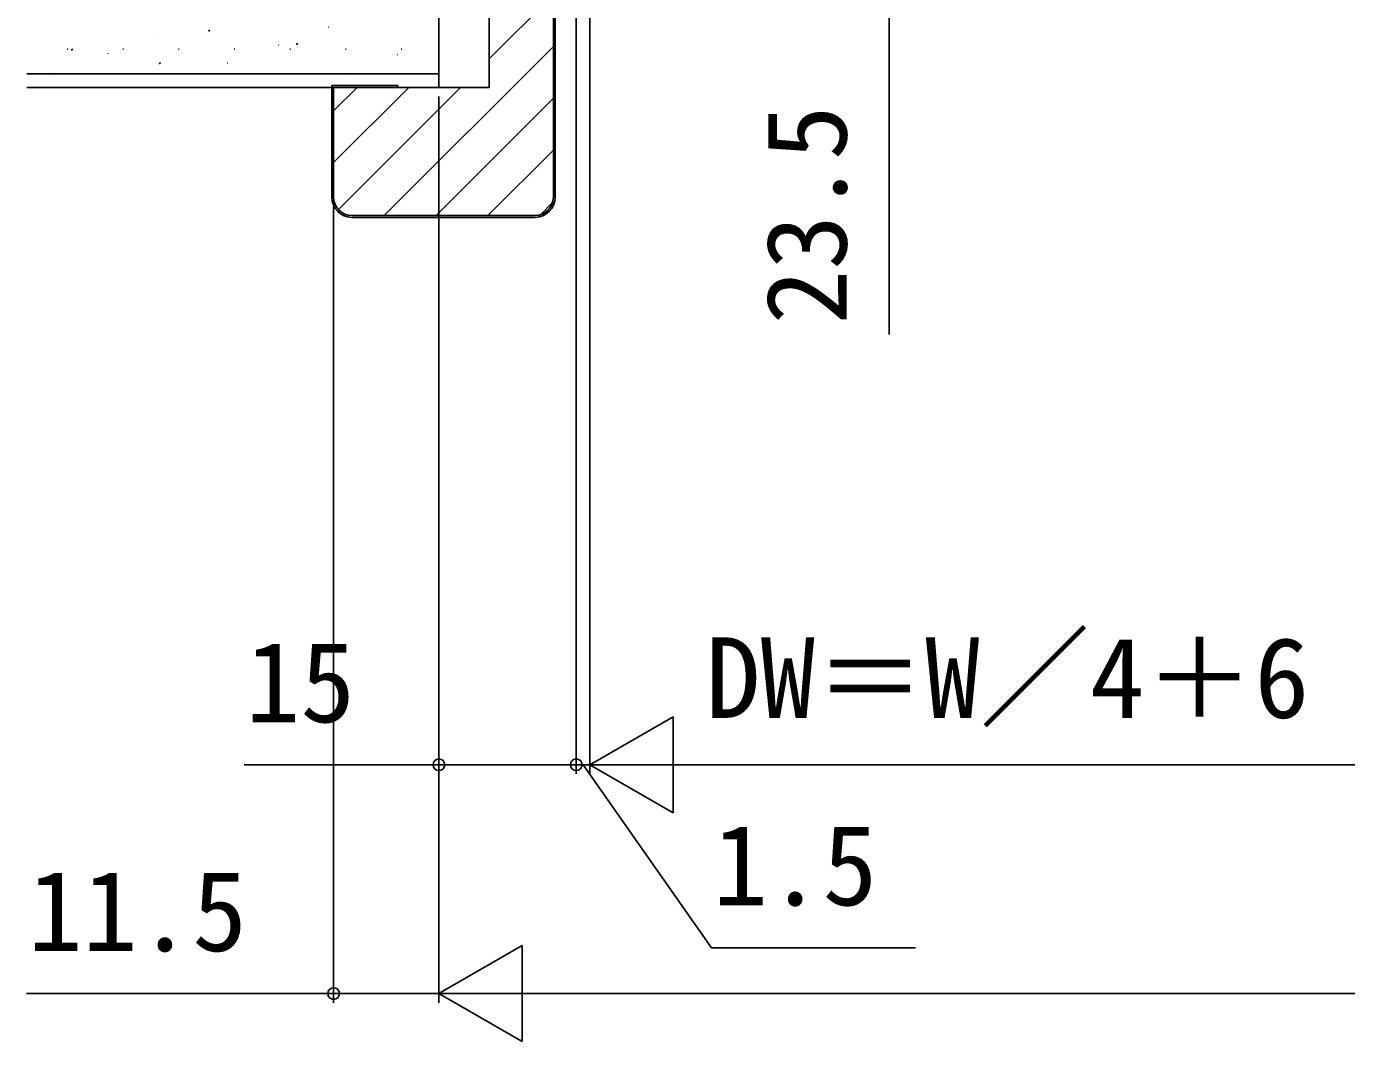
# Model space of a CAD drawing. Units: millimetres, scale not verified. Extents: x -525 to 525, y -783 to 779.
# Drawn here: x -310.1 to -165.9, y -498.1 to -387.2 of the extents above; entities that cross this region are included whole.
import ezdxf
from ezdxf.enums import TextEntityAlignment as Align

# ---------------------------------------------------------------- set-up
doc = ezdxf.new("R2010")
doc.units = ezdxf.units.MM
doc.header["$LTSCALE"] = 4
for name, color, linetype in [('0-8_YKK_D', 6, 'Continuous'), ('0-A_YSS_K', 3, 'Continuous'), ('0-B_YSS_KE', 3, 'Continuous')]:
    doc.layers.add(name, color=color, linetype=linetype)
doc.styles.add('ＭＳ ゴシック', font='')
doc.styles.get('ＭＳ ゴシック').set_extended_font_data('MS Gothic')

msp = doc.modelspace()

# ---------------------------------------------------------------- linework, layer by layer
at = {"layer": '0-8_YKK_D'}
for p, q in [((-248.501, -361.838), (-248.501, -468.837)), ((-248.501, -361.838), (-248.501, -468.837)), ((-250.001, -366.838), (-250.001, -468.837)), ((-250.001, -366.838), (-250.001, -468.837)), ((-265.001, -394.837), (-265.001, -493.837)), ((-265.001, -394.838), (-265.001, -493.837)), ((-276.501, -406.837), (-276.501, -493.837)), ((-265.001, -414.837), (-265.001, -468.837)), ((-248.501, -467.837), (-239.408, -462.587)), ((-239.408, -473.087), (-239.408, -462.587)), ((-250.001, -467.837), (-252.551, -467.837)), ((-248.501, -467.837), (-250.001, -467.837)), ((-248.501, -467.837), (-250.001, -467.837)), ((-248.501, -467.837), (-245.951, -467.837)), ((-248.501, -467.837), (-239.408, -473.087)), ((-248.501, -467.837), (-230.314, -467.837)), ((-126.501, -467.837), (-238.001, -467.837)), ((-265.001, -492.837), (-255.908, -487.587)), ((-255.908, -498.087), (-255.908, -487.587)), ((-265.001, -492.837), (-255.908, -498.087)), ((-265.001, -492.837), (-246.814, -492.837)), ((-254.501, -492.837), (231.499, -492.837))]:
    msp.add_line(p, q, dxfattribs=at)
for points in [[(-215.838, -362.838), (-215.838, -386.338), (-215.838, -420.842)], [(-250.001, -467.837), (-265.001, -467.837), (-286.278, -467.837)], [(-249.251, -467.837), (-235.229, -487.837), (-212.957, -487.837)], [(-265.001, -492.837), (-276.501, -492.837), (-310.051, -492.837)]]:
    msp.add_lwpolyline(points, dxfattribs=at)
for centre in [(-265.001, -467.837), (-250.001, -467.837), (-250.001, -467.837), (-276.501, -492.837)]:
    msp.add_circle(centre, 0.637, dxfattribs=at)
at = {"layer": '0-A_YSS_K'}
for p, q in [((-259.501, -390.711), (-252.501, -383.711)), ((-290.181, -387.683), (-290.014, -387.572)), ((-277.053, -387.264), (-277.034, -387.258)), ((-295.557, -388.135), (-295.539, -388.129)), ((-282.539, -389.207), (-282.52, -389.201)), ((-280.576, -389.16), (-280.409, -389.05)), ((-305.616, -389.659), (-305.516, -389.659)), ((-305.165, -389.765), (-304.998, -389.654)), ((-301.138, -390.112), (-301.119, -390.105)), ((-299.536, -389.659), (-299.436, -389.659)), ((-293.456, -389.659), (-293.356, -389.659)), ((-287.376, -389.659), (-287.276, -389.659)), ((-281.296, -389.659), (-281.196, -389.659)), ((-275.216, -389.659), (-275.116, -389.659)), ((-270.97, -407.837), (-252.501, -389.367)), ((-269.52, -390.279), (-269.502, -390.272)), ((-269.136, -389.659), (-269.036, -389.659)), ((-295.56, -391.243), (-295.393, -391.132)), ((-288.119, -391.183), (-288.101, -391.177)), ((-265.001, -392.338), (-310.001, -392.338)), ((-307.378, -392.321), (-307.359, -392.315)), ((-275.101, -392.255), (-275.082, -392.248)), ((-276.501, -396.397), (-273.942, -393.838)), ((-276.501, -402.054), (-268.285, -393.838)), ((-275.977, -407.186), (-262.627, -393.837)), ((-265.313, -407.837), (-252.501, -395.024)), ((-259.657, -407.837), (-252.501, -400.681)), ((-253.911, -407.748), (-252.59, -406.427))]:
    msp.add_line(p, q, dxfattribs=at)
msp.add_lwpolyline([(-310.001, -393.838), (-265.001, -393.838), (-265.001, -381.338)], dxfattribs=at)
at = {"layer": '0-B_YSS_KE'}
for p, q in [((-254.501, -407.837), (-274.501, -407.837)), ((-274.501, -408.037), (-254.501, -408.037))]:
    msp.add_line(p, q, dxfattribs=at)
for points in [[(-276.501, -405.837), (-276.501, -393.837), (-259.501, -393.837), (-259.501, -379.837)], [(-259.501, -379.837), (-252.501, -379.837), (-252.501, -405.837)], [(-252.301, -405.837), (-252.301, -379.637), (-257.501, -379.637), (-257.501, -379.837)], [(-269.501, -393.837), (-269.501, -393.637), (-276.701, -393.637), (-276.701, -405.837)]]:
    msp.add_lwpolyline(points, dxfattribs=at)
for centre, radius, start, end in [((-274.501, -405.837), 2.2, 180, 270), ((-274.501, -405.837), 2, 180, 270), ((-254.501, -405.837), 2, 270, 0), ((-254.501, -405.837), 2.2, 270, 360)]:
    msp.add_arc(centre, radius, start, end, dxfattribs=at)

# ---------------------------------------------------------------- texts
at = {"layer": '0-8_YKK_D', "style": 'ＭＳ ゴシック'}
msp.add_text('23.5', height=8.798, rotation=90, dxfattribs=at).set_placement((-217.838, -419.729), align=Align.BOTTOM_LEFT)
for s, p in [('DW＝W／4＋6', (-235.876, -465.36)), ('15', (-286.119, -465.837)), ('1.5', (-235.07, -485.837)), ('11.5', (-309.892, -490.837))]:
    msp.add_text(s, height=8.798, dxfattribs=at).set_placement(p, align=Align.BOTTOM_LEFT)

doc.saveas('drawing.dxf')
